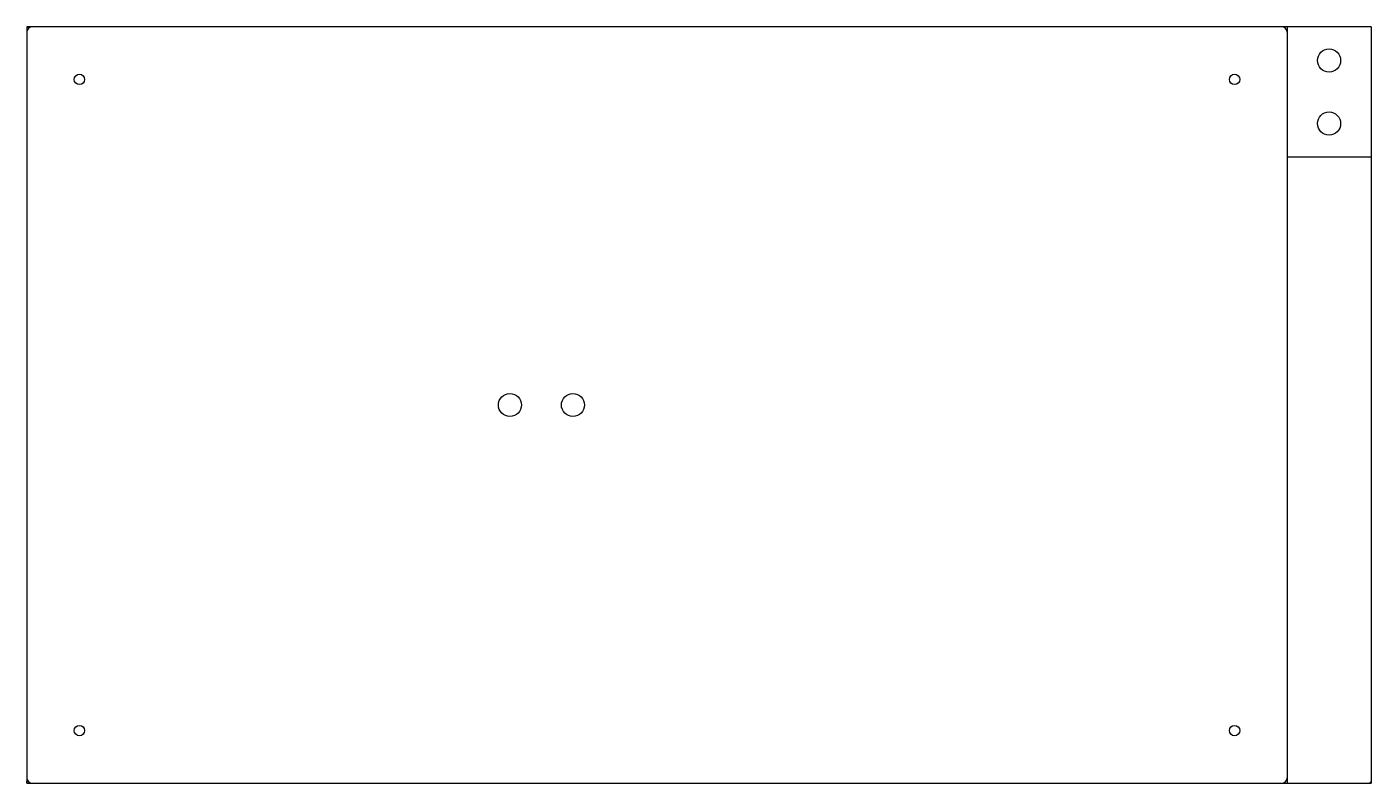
# Model space of a CAD drawing. Extents: x 0 to 320, y 0 to 180.
import ezdxf

# ---------------------------------------------------------------- set-up
doc = ezdxf.new("R2010")
doc.units = 0
doc.layers.get('0').update_dxf_attribs({"linetype": 'CONTINUOUS'})
doc.layers.add('レーザーカッター加工', color=1, linetype='CONTINUOUS')

msp = doc.modelspace()

# ---------------------------------------------------------------- linework, layer by layer
for p, q in [((320, 180), (0, 180)), ((0, 180), (0, 0)), ((320, 180), (320, 0)), ((0, 0), (320, 0))]:
    msp.add_line(p, q)
at = {"layer": 'レーザーカッター加工'}
for p, q in [((0, 180), (0, 179.5)), ((0, 180), (0.5, 180)), ((300, 180), (300, 0)), ((320, 180), (319.5, 180)), ((320, 180), (320, 179.5)), ((320, 149), (300, 149)), ((0, 0), (0, 0.5)), ((0, 0), (0.5, 0)), ((320, 0), (320, 0.5)), ((320, 0), (319.5, 0))]:
    msp.add_line(p, q, dxfattribs=at)
for centre, radius in [((310, 172), 2.75), ((12.5, 167.5), 1.25), ((287.5, 167.5), 1.25), ((310, 157), 2.75), ((115, 90), 2.75), ((130, 90), 2.75), ((12.5, 12.5), 1.25), ((287.5, 12.5), 1.25)]:
    msp.add_circle(centre, radius, dxfattribs=at)
for centre, start, end in [((1.25, 178.75), 90, 180), ((298.75, 178.75), 0, 90), ((1.25, 1.25), 180, 270), ((298.75, 1.25), 270, 0)]:
    msp.add_arc(centre, 1.25, start, end, dxfattribs=at)

doc.saveas('drawing.dxf')
